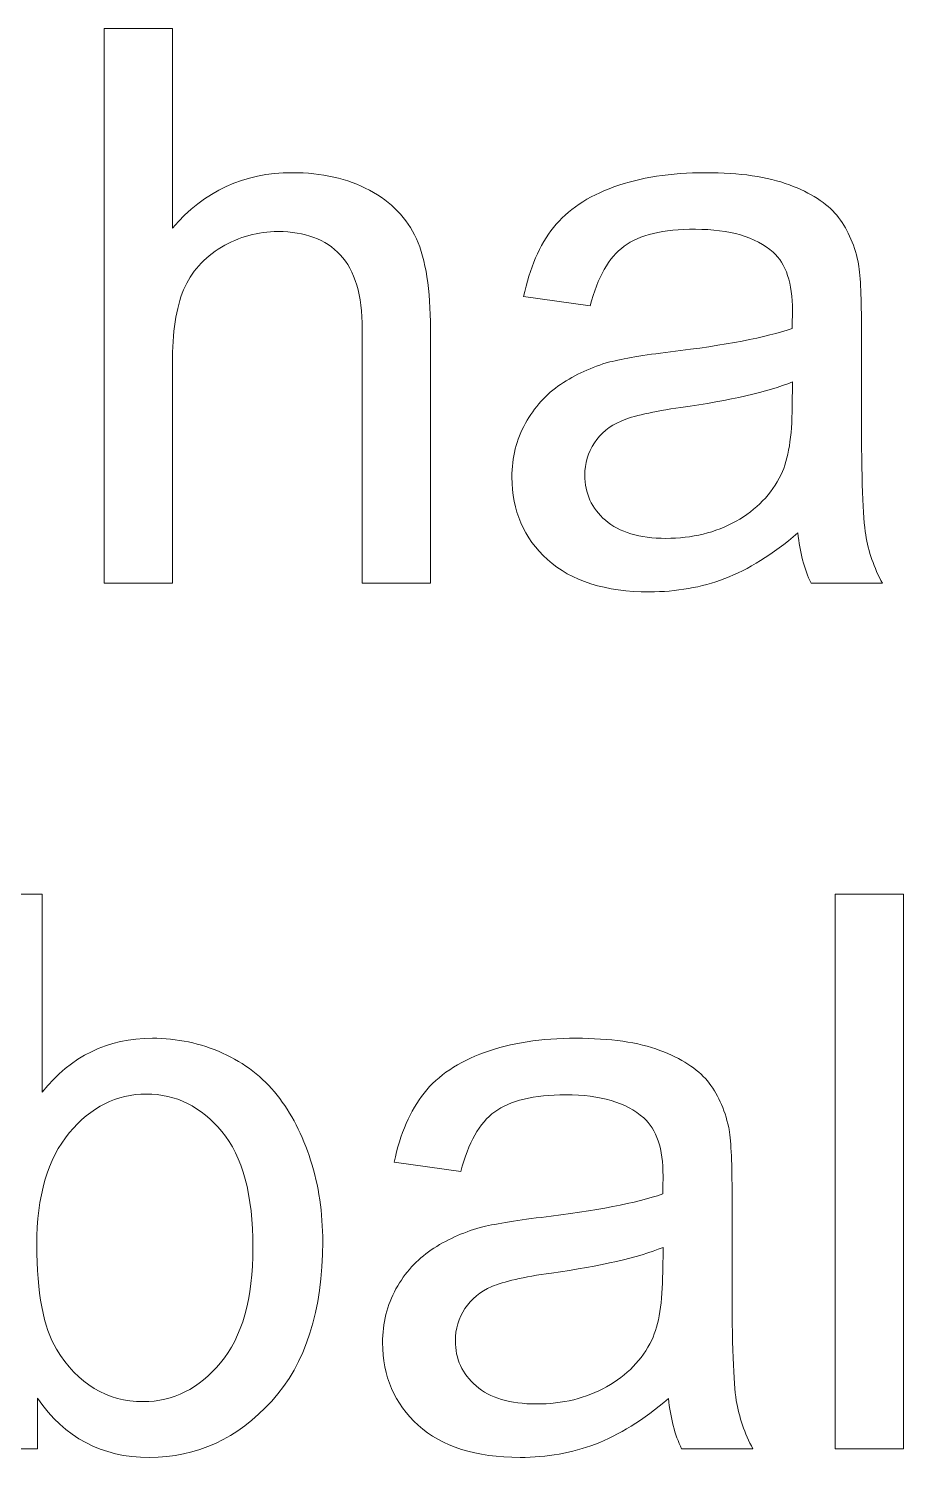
# Model space of a CAD drawing. Header units: centimetres. Extents: x -38.9 to 38.9, y -39.6 to 39.6.
# Drawn here: x 21.317 to 24.184, y 5.929 to 10.613 of the extents above; entities that cross this region are included whole.
import ezdxf

# ---------------------------------------------------------------- set-up
doc = ezdxf.new("R2010")
doc.units = ezdxf.units.CM
doc.header["$MEASUREMENT"] = 0
doc.layers.add('Layer 1', color=7, linetype='Continuous')

msp = doc.modelspace()

# ---------------------------------------------------------------- linework, layer by layer
at = {"layer": 'Layer 1', "color": 250, "lineweight": 9}
for points, knots in [([(21.56483, 8.79422), (21.56483, 8.79422), (21.56483, 10.61286), (21.56483, 10.61286), (21.56483, 10.61286), (21.56483, 10.61286), (21.56483, 10.61286), (21.56483, 10.61286), (21.56483, 10.61286), (21.56483, 10.61286), (21.56483, 10.61286), (21.56483, 10.61286), (21.56483, 10.61286), (21.56483, 10.61286), (21.78835, 10.61286), (21.78835, 10.61286), (21.78835, 10.61286), (21.78835, 10.61286), (21.78835, 10.61286), (21.78835, 10.61286), (21.78835, 10.61286), (21.78835, 10.61286), (21.78835, 10.61286), (21.78835, 10.61286), (21.78835, 10.61286), (21.78835, 10.61286), (21.78835, 9.95839), (21.78835, 9.95839), (21.78835, 9.95839), (21.78835, 9.95839), (21.78835, 9.95839), (21.78835, 9.95839), (21.78835, 9.95839), (21.78835, 9.95839), (21.78835, 9.95839), (21.78835, 9.95839), (21.78835, 9.95839), (21.89209, 10.07988), (22.02288, 10.14042), (22.18122, 10.14042), (22.18122, 10.14042), (22.18122, 10.14042), (22.18122, 10.14042), (22.18122, 10.14042), (22.18122, 10.14042), (22.18122, 10.14042), (22.18122, 10.14042), (22.18122, 10.14042), (22.18122, 10.14042), (22.27816, 10.14042), (22.36238, 10.12137), (22.43436, 10.08285), (22.43436, 10.08285), (22.43436, 10.08285), (22.43436, 10.08285), (22.43436, 10.08285), (22.43436, 10.08285), (22.43436, 10.08285), (22.43436, 10.08285), (22.43436, 10.08285), (22.43436, 10.08285), (22.50591, 10.04432), (22.55712, 9.99141), (22.58804, 9.92367), (22.58804, 9.92367), (22.58804, 9.92367), (22.58804, 9.92367), (22.58804, 9.92367), (22.58804, 9.92367), (22.58804, 9.92367), (22.58804, 9.92367), (22.58804, 9.92367), (22.58804, 9.92367), (22.61893, 9.85594), (22.63418, 9.7573), (22.63418, 9.62861), (22.63418, 9.62861), (22.63418, 9.62861), (22.63418, 9.62861), (22.63418, 9.62861), (22.63418, 9.62861), (22.63418, 9.62861), (22.63418, 9.62861), (22.63418, 9.62861), (22.63418, 9.62861), (22.63418, 9.62861), (22.63418, 8.79422), (22.63418, 8.79422), (22.63418, 8.79422), (22.63418, 8.79422), (22.63418, 8.79422), (22.63418, 8.79422), (22.63418, 8.79422), (22.63418, 8.79422), (22.63418, 8.79422), (22.63418, 8.79422), (22.63417, 8.79422), (22.63417, 8.79422), (22.41067, 8.79422), (22.41067, 8.79422), (22.41067, 8.79422), (22.41067, 8.79422), (22.41067, 8.79422), (22.41067, 8.79422), (22.41067, 8.79422), (22.41067, 8.79422), (22.41067, 8.79422), (22.41067, 8.79422), (22.41067, 8.79422), (22.41067, 8.79422), (22.41067, 9.62776), (22.41067, 9.62776), (22.41067, 9.62776), (22.41067, 9.62776), (22.41067, 9.62776), (22.41067, 9.62776), (22.41067, 9.62776), (22.41067, 9.62776), (22.41067, 9.62776), (22.41067, 9.62776), (22.41066, 9.62776), (22.41066, 9.7391), (22.38652, 9.82038), (22.33869, 9.87118), (22.33869, 9.87118), (22.33869, 9.87118), (22.33869, 9.87118), (22.33869, 9.87118), (22.33869, 9.87118), (22.33869, 9.87118), (22.33869, 9.87118), (22.33868, 9.87118), (22.33868, 9.87118), (22.29042, 9.92198), (22.22269, 9.94738), (22.13464, 9.94738), (22.13464, 9.94738), (22.13464, 9.94738), (22.13464, 9.94738), (22.13464, 9.94738), (22.13464, 9.94738), (22.13464, 9.94738), (22.13464, 9.94738), (22.13464, 9.94738), (22.13464, 9.94738), (22.06901, 9.94738), (22.00721, 9.93045), (21.94923, 9.89616), (21.94923, 9.89616), (21.94923, 9.89616), (21.94923, 9.89616), (21.94923, 9.89616), (21.94923, 9.89616), (21.94923, 9.89616), (21.94923, 9.89616), (21.94922, 9.89616), (21.94922, 9.89616), (21.89122, 9.86187), (21.85016, 9.8153), (21.82518, 9.75646), (21.82518, 9.75646), (21.82518, 9.75646), (21.82518, 9.75646), (21.82518, 9.75646), (21.82518, 9.75646), (21.82518, 9.75646), (21.82518, 9.75646), (21.82517, 9.75646), (21.82517, 9.75646), (21.80062, 9.69804), (21.78835, 9.61718), (21.78835, 9.51389), (21.78835, 9.51389), (21.78835, 9.51389), (21.78835, 9.51389), (21.78835, 9.51389), (21.78835, 9.51389), (21.78835, 9.51389), (21.78835, 9.51389), (21.78835, 9.51389), (21.78835, 9.51389), (21.78835, 9.51389), (21.78835, 8.79422), (21.78835, 8.79422), (21.78835, 8.79422), (21.78835, 8.79422), (21.78835, 8.79422), (21.78835, 8.79422), (21.78835, 8.79422), (21.78835, 8.79422), (21.78835, 8.79422), (21.78835, 8.79422), (21.78834, 8.79422), (21.78834, 8.79422), (21.56483, 8.79422), (21.56483, 8.79422)], [0, 0, 0, 0, 0.0153846, 0.0153846, 0.0153846, 0.0307692, 0.0307692, 0.0307692, 0.0461538, 0.0461538, 0.0461538, 0.0615385, 0.0615385, 0.0615385, 0.0769231, 0.0769231, 0.0769231, 0.0923077, 0.0923077, 0.0923077, 0.1076923, 0.1076923, 0.1076923, 0.1230769, 0.1230769, 0.1230769, 0.1384615, 0.1384615, 0.1384615, 0.1538462, 0.1538462, 0.1538462, 0.1692308, 0.1692308, 0.1692308, 0.1846154, 0.1846154, 0.1846154, 0.2, 0.2, 0.2, 0.2153846, 0.2153846, 0.2153846, 0.2307692, 0.2307692, 0.2307692, 0.2461538, 0.2461538, 0.2461538, 0.2615385, 0.2615385, 0.2615385, 0.2769231, 0.2769231, 0.2769231, 0.2923077, 0.2923077, 0.2923077, 0.3076923, 0.3076923, 0.3076923, 0.3230769, 0.3230769, 0.3230769, 0.3384615, 0.3384615, 0.3384615, 0.3538462, 0.3538462, 0.3538462, 0.3692308, 0.3692308, 0.3692308, 0.3846154, 0.3846154, 0.3846154, 0.4, 0.4, 0.4, 0.4153846, 0.4153846, 0.4153846, 0.4307692, 0.4307692, 0.4307692, 0.4461538, 0.4461538, 0.4461538, 0.4615385, 0.4615385, 0.4615385, 0.4769231, 0.4769231, 0.4769231, 0.4923077, 0.4923077, 0.4923077, 0.5076923, 0.5076923, 0.5076923, 0.5230769, 0.5230769, 0.5230769, 0.5384615, 0.5384615, 0.5384615, 0.5538462, 0.5538462, 0.5538462, 0.5692308, 0.5692308, 0.5692308, 0.5846154, 0.5846154, 0.5846154, 0.6, 0.6, 0.6, 0.6153846, 0.6153846, 0.6153846, 0.6307692, 0.6307692, 0.6307692, 0.6461538, 0.6461538, 0.6461538, 0.6615385, 0.6615385, 0.6615385, 0.6769231, 0.6769231, 0.6769231, 0.6923077, 0.6923077, 0.6923077, 0.7076923, 0.7076923, 0.7076923, 0.7230769, 0.7230769, 0.7230769, 0.7384615, 0.7384615, 0.7384615, 0.7538462, 0.7538462, 0.7538462, 0.7692308, 0.7692308, 0.7692308, 0.7846154, 0.7846154, 0.7846154, 0.8, 0.8, 0.8, 0.8153846, 0.8153846, 0.8153846, 0.8307692, 0.8307692, 0.8307692, 0.8461538, 0.8461538, 0.8461538, 0.8615385, 0.8615385, 0.8615385, 0.8769231, 0.8769231, 0.8769231, 0.8923077, 0.8923077, 0.8923077, 0.9076923, 0.9076923, 0.9076923, 0.9230769, 0.9230769, 0.9230769, 0.9384615, 0.9384615, 0.9384615, 0.9538462, 0.9538462, 0.9538462, 0.9692308, 0.9692308, 0.9692308, 0.9846154, 0.9846154, 0.9846154, 1, 1, 1, 1]), ([(23.83856, 8.95932), (23.75559, 8.88862), (23.67558, 8.83909), (23.59895, 8.80988), (23.59895, 8.80988), (23.59895, 8.80988), (23.59895, 8.80988), (23.59895, 8.80988), (23.59895, 8.80988), (23.59895, 8.80988), (23.59895, 8.80988), (23.59894, 8.80988), (23.59894, 8.80988), (23.52232, 8.78067), (23.4402, 8.76628), (23.35215, 8.76628), (23.35215, 8.76628), (23.35215, 8.76628), (23.35215, 8.76628), (23.35215, 8.76628), (23.35215, 8.76628), (23.35215, 8.76628), (23.35215, 8.76628), (23.35214, 8.76628), (23.35214, 8.76628), (23.20735, 8.76628), (23.09603, 8.80142), (23.01813, 8.87211), (23.01813, 8.87211), (23.01813, 8.87211), (23.01813, 8.87211), (23.01813, 8.87211), (23.01813, 8.87211), (23.01813, 8.87211), (23.01813, 8.87211), (23.01812, 8.87211), (23.01812, 8.87211), (22.94023, 8.94239), (22.90129, 9.03256), (22.90129, 9.1422), (22.90129, 9.1422), (22.90129, 9.1422), (22.90129, 9.1422), (22.90129, 9.1422), (22.90129, 9.1422), (22.90129, 9.1422), (22.90129, 9.1422), (22.90129, 9.1422), (22.90129, 9.1422), (22.90129, 9.20655), (22.91611, 9.26539), (22.94532, 9.31873), (22.94532, 9.31873), (22.94532, 9.31873), (22.94532, 9.31873), (22.94532, 9.31873), (22.94532, 9.31873), (22.94532, 9.31873), (22.94532, 9.31873), (22.94532, 9.31873), (22.94532, 9.31873), (22.97495, 9.37207), (23.01347, 9.4144), (23.06089, 9.44658), (23.06089, 9.44658), (23.06089, 9.44658), (23.06089, 9.44658), (23.06089, 9.44658), (23.06089, 9.44658), (23.06089, 9.44658), (23.06089, 9.44658), (23.06089, 9.44658), (23.06089, 9.44658), (23.10872, 9.47875), (23.16207, 9.5033), (23.22175, 9.51981), (23.22175, 9.51981), (23.22175, 9.51981), (23.22175, 9.51981), (23.22175, 9.51981), (23.22175, 9.51981), (23.22175, 9.51981), (23.22175, 9.51981), (23.22175, 9.51981), (23.22175, 9.51981), (23.26578, 9.53124), (23.33225, 9.54225), (23.42073, 9.55326), (23.42073, 9.55326), (23.42073, 9.55326), (23.42073, 9.55326), (23.42073, 9.55326), (23.42073, 9.55326), (23.42073, 9.55326), (23.42073, 9.55326), (23.42073, 9.55326), (23.42073, 9.55326), (23.60108, 9.57442), (23.73443, 9.60025), (23.81951, 9.62988), (23.81951, 9.62988), (23.81951, 9.62988), (23.81951, 9.62988), (23.81951, 9.62988), (23.81951, 9.62988), (23.81951, 9.62988), (23.81951, 9.62988), (23.81951, 9.62988), (23.81951, 9.62988), (23.82036, 9.66036), (23.82078, 9.67983), (23.82078, 9.68788), (23.82078, 9.68788), (23.82078, 9.68788), (23.82078, 9.68788), (23.82078, 9.68788), (23.82078, 9.68788), (23.82078, 9.68788), (23.82078, 9.68788), (23.82078, 9.68788), (23.82077, 9.68788), (23.82077, 9.77847), (23.79961, 9.84239), (23.75728, 9.87965), (23.75728, 9.87965), (23.75728, 9.87965), (23.75728, 9.87965), (23.75728, 9.87965), (23.75728, 9.87965), (23.75728, 9.87965), (23.75728, 9.87965), (23.75727, 9.87965), (23.75727, 9.87965), (23.70012, 9.93002), (23.61505, 9.955), (23.50243, 9.955), (23.50243, 9.955), (23.50243, 9.955), (23.50243, 9.955), (23.50243, 9.955), (23.50243, 9.955), (23.50243, 9.955), (23.50243, 9.955), (23.50242, 9.955), (23.50242, 9.955), (23.39701, 9.955), (23.31913, 9.93637), (23.26917, 9.89954), (23.26917, 9.89954), (23.26917, 9.89954), (23.26917, 9.89954), (23.26917, 9.89954), (23.26917, 9.89954), (23.26917, 9.89954), (23.26917, 9.89954), (23.26916, 9.89954), (23.26916, 9.89954), (23.21879, 9.86271), (23.18197, 9.79752), (23.15784, 9.70354), (23.15784, 9.70354), (23.15784, 9.70354), (23.15784, 9.70354), (23.15784, 9.70354), (23.15784, 9.70354), (23.15784, 9.70354), (23.15784, 9.70354), (23.15784, 9.70354), (23.15783, 9.70354), (23.15783, 9.70354), (22.93939, 9.73402), (22.93939, 9.73402), (22.93939, 9.73402), (22.93939, 9.73402), (22.93939, 9.73402), (22.93939, 9.73402), (22.93939, 9.73402), (22.93939, 9.73402), (22.93939, 9.73402), (22.93939, 9.73402), (22.93939, 9.73402), (22.9593, 9.82758), (22.99188, 9.90335), (23.0376, 9.96093), (23.0376, 9.96093), (23.0376, 9.96093), (23.0376, 9.96093), (23.0376, 9.96093), (23.0376, 9.96093), (23.0376, 9.96093), (23.0376, 9.96093), (23.0376, 9.96093), (23.0376, 9.96093), (23.08332, 10.0185), (23.14937, 10.06253), (23.23572, 10.09385), (23.23572, 10.09385), (23.23572, 10.09385), (23.23572, 10.09385), (23.23572, 10.09385), (23.23572, 10.09385), (23.23572, 10.09385), (23.23572, 10.09385), (23.23572, 10.09385), (23.23572, 10.09385), (23.32167, 10.12476), (23.422, 10.14042), (23.53545, 10.14042), (23.53545, 10.14042), (23.53545, 10.14042), (23.53545, 10.14042), (23.53545, 10.14042), (23.53545, 10.14042), (23.53545, 10.14042), (23.53545, 10.14042), (23.53545, 10.14042), (23.53545, 10.14042), (23.64806, 10.14042), (23.73992, 10.1273), (23.81063, 10.10063), (23.81063, 10.10063), (23.81063, 10.10063), (23.81063, 10.10063), (23.81063, 10.10063), (23.81063, 10.10063), (23.81063, 10.10063), (23.81063, 10.10063), (23.81063, 10.10063), (23.81063, 10.10063), (23.88089, 10.07396), (23.93296, 10.04094), (23.96598, 10.00072), (23.96598, 10.00072), (23.96598, 10.00072), (23.96598, 10.00072), (23.96598, 10.00072), (23.96598, 10.00072), (23.96598, 10.00072), (23.96598, 10.00072), (23.96598, 10.00072), (23.96598, 10.00072), (23.999, 9.9605), (24.02229, 9.9097), (24.03583, 9.84832), (24.03583, 9.84832), (24.03583, 9.84832), (24.03583, 9.84832), (24.03583, 9.84832), (24.03583, 9.84832), (24.03583, 9.84832), (24.03583, 9.84832), (24.03583, 9.84832), (24.03583, 9.84832), (24.04303, 9.81022), (24.04684, 9.74164), (24.04684, 9.643), (24.04684, 9.643), (24.04684, 9.643), (24.04684, 9.643), (24.04684, 9.643), (24.04684, 9.643), (24.04684, 9.643), (24.04684, 9.643), (24.04684, 9.643), (24.04684, 9.643), (24.04684, 9.643), (24.04684, 9.34667), (24.04684, 9.34667), (24.04684, 9.34667), (24.04684, 9.34667), (24.04684, 9.34667), (24.04684, 9.34667), (24.04684, 9.34667), (24.04684, 9.34667), (24.04684, 9.34667), (24.04684, 9.34667), (24.04684, 9.34667), (24.04684, 9.13966), (24.0515, 9.00885), (24.06081, 8.95339), (24.06081, 8.95339), (24.06081, 8.95339), (24.06081, 8.95339), (24.06081, 8.95339), (24.06081, 8.95339), (24.06081, 8.95339), (24.06081, 8.95339), (24.06081, 8.95339), (24.06081, 8.95339), (24.0697, 8.89794), (24.08833, 8.84502), (24.11543, 8.79422), (24.11543, 8.79422), (24.11543, 8.79422), (24.11543, 8.79422), (24.11543, 8.79422), (24.11543, 8.79422), (24.11543, 8.79422), (24.11543, 8.79422), (24.11543, 8.79422), (24.11542, 8.79422), (24.11542, 8.79422), (23.88175, 8.79422), (23.88175, 8.79422), (23.88175, 8.79422), (23.88175, 8.79422), (23.88175, 8.79422), (23.88175, 8.79422), (23.88175, 8.79422), (23.88175, 8.79422), (23.88175, 8.79422), (23.88174, 8.79422), (23.88174, 8.79422), (23.85929, 8.84121), (23.84491, 8.89624), (23.83856, 8.95932)], [0, 0, 0, 0, 0.0095238, 0.0095238, 0.0095238, 0.0190476, 0.0190476, 0.0190476, 0.0285714, 0.0285714, 0.0285714, 0.0380952, 0.0380952, 0.0380952, 0.047619, 0.047619, 0.047619, 0.0571429, 0.0571429, 0.0571429, 0.0666667, 0.0666667, 0.0666667, 0.0761905, 0.0761905, 0.0761905, 0.0857143, 0.0857143, 0.0857143, 0.0952381, 0.0952381, 0.0952381, 0.1047619, 0.1047619, 0.1047619, 0.1142857, 0.1142857, 0.1142857, 0.1238095, 0.1238095, 0.1238095, 0.1333333, 0.1333333, 0.1333333, 0.1428571, 0.1428571, 0.1428571, 0.152381, 0.152381, 0.152381, 0.1619048, 0.1619048, 0.1619048, 0.1714286, 0.1714286, 0.1714286, 0.1809524, 0.1809524, 0.1809524, 0.1904762, 0.1904762, 0.1904762, 0.2, 0.2, 0.2, 0.2095238, 0.2095238, 0.2095238, 0.2190476, 0.2190476, 0.2190476, 0.2285714, 0.2285714, 0.2285714, 0.2380952, 0.2380952, 0.2380952, 0.247619, 0.247619, 0.247619, 0.2571429, 0.2571429, 0.2571429, 0.2666667, 0.2666667, 0.2666667, 0.2761905, 0.2761905, 0.2761905, 0.2857143, 0.2857143, 0.2857143, 0.2952381, 0.2952381, 0.2952381, 0.3047619, 0.3047619, 0.3047619, 0.3142857, 0.3142857, 0.3142857, 0.3238095, 0.3238095, 0.3238095, 0.3333333, 0.3333333, 0.3333333, 0.3428571, 0.3428571, 0.3428571, 0.352381, 0.352381, 0.352381, 0.3619048, 0.3619048, 0.3619048, 0.3714286, 0.3714286, 0.3714286, 0.3809524, 0.3809524, 0.3809524, 0.3904762, 0.3904762, 0.3904762, 0.4, 0.4, 0.4, 0.4095238, 0.4095238, 0.4095238, 0.4190476, 0.4190476, 0.4190476, 0.4285714, 0.4285714, 0.4285714, 0.4380952, 0.4380952, 0.4380952, 0.447619, 0.447619, 0.447619, 0.4571429, 0.4571429, 0.4571429, 0.4666667, 0.4666667, 0.4666667, 0.4761905, 0.4761905, 0.4761905, 0.4857143, 0.4857143, 0.4857143, 0.4952381, 0.4952381, 0.4952381, 0.5047619, 0.5047619, 0.5047619, 0.5142857, 0.5142857, 0.5142857, 0.5238095, 0.5238095, 0.5238095, 0.5333333, 0.5333333, 0.5333333, 0.5428571, 0.5428571, 0.5428571, 0.552381, 0.552381, 0.552381, 0.5619048, 0.5619048, 0.5619048, 0.5714286, 0.5714286, 0.5714286, 0.5809524, 0.5809524, 0.5809524, 0.5904762, 0.5904762, 0.5904762, 0.6, 0.6, 0.6, 0.6095238, 0.6095238, 0.6095238, 0.6190476, 0.6190476, 0.6190476, 0.6285714, 0.6285714, 0.6285714, 0.6380952, 0.6380952, 0.6380952, 0.647619, 0.647619, 0.647619, 0.6571429, 0.6571429, 0.6571429, 0.6666667, 0.6666667, 0.6666667, 0.6761905, 0.6761905, 0.6761905, 0.6857143, 0.6857143, 0.6857143, 0.6952381, 0.6952381, 0.6952381, 0.7047619, 0.7047619, 0.7047619, 0.7142857, 0.7142857, 0.7142857, 0.7238095, 0.7238095, 0.7238095, 0.7333333, 0.7333333, 0.7333333, 0.7428571, 0.7428571, 0.7428571, 0.752381, 0.752381, 0.752381, 0.7619048, 0.7619048, 0.7619048, 0.7714286, 0.7714286, 0.7714286, 0.7809524, 0.7809524, 0.7809524, 0.7904762, 0.7904762, 0.7904762, 0.8, 0.8, 0.8, 0.8095238, 0.8095238, 0.8095238, 0.8190476, 0.8190476, 0.8190476, 0.8285714, 0.8285714, 0.8285714, 0.8380952, 0.8380952, 0.8380952, 0.847619, 0.847619, 0.847619, 0.8571429, 0.8571429, 0.8571429, 0.8666667, 0.8666667, 0.8666667, 0.8761905, 0.8761905, 0.8761905, 0.8857143, 0.8857143, 0.8857143, 0.8952381, 0.8952381, 0.8952381, 0.9047619, 0.9047619, 0.9047619, 0.9142857, 0.9142857, 0.9142857, 0.9238095, 0.9238095, 0.9238095, 0.9333333, 0.9333333, 0.9333333, 0.9428571, 0.9428571, 0.9428571, 0.952381, 0.952381, 0.952381, 0.9619048, 0.9619048, 0.9619048, 0.9714286, 0.9714286, 0.9714286, 0.9809524, 0.9809524, 0.9809524, 0.9904762, 0.9904762, 0.9904762, 1, 1, 1, 1]), ([(23.82078, 9.45462), (23.73951, 9.4216), (23.61758, 9.39366), (23.45502, 9.3708), (23.45502, 9.3708), (23.45502, 9.3708), (23.45502, 9.3708), (23.45502, 9.3708), (23.45502, 9.3708), (23.45502, 9.3708), (23.45502, 9.3708), (23.45501, 9.3708), (23.45501, 9.3708), (23.36272, 9.35768), (23.29754, 9.34286), (23.25943, 9.32635), (23.25943, 9.32635), (23.25943, 9.32635), (23.25943, 9.32635), (23.25943, 9.32635), (23.25943, 9.32635), (23.25943, 9.32635), (23.25943, 9.32635), (23.25942, 9.32635), (23.25942, 9.32635), (23.22132, 9.30984), (23.19212, 9.28571), (23.17138, 9.25438), (23.17138, 9.25438), (23.17138, 9.25438), (23.17138, 9.25438), (23.17138, 9.25438), (23.17138, 9.25438), (23.17138, 9.25438), (23.17138, 9.25438), (23.17137, 9.25438), (23.17137, 9.25438), (23.15062, 9.22263), (23.14005, 9.1875), (23.14005, 9.14855), (23.14005, 9.14855), (23.14005, 9.14855), (23.14005, 9.14855), (23.14005, 9.14855), (23.14005, 9.14855), (23.14005, 9.14855), (23.14005, 9.14855), (23.14005, 9.14855), (23.14005, 9.14855), (23.14005, 9.08971), (23.16249, 9.04018), (23.20778, 9.00081), (23.20778, 9.00081), (23.20778, 9.00081), (23.20778, 9.00081), (23.20778, 9.00081), (23.20778, 9.00081), (23.20778, 9.00081), (23.20778, 9.00081), (23.20778, 9.00081), (23.20778, 9.00081), (23.25309, 8.96144), (23.31913, 8.94154), (23.40591, 8.94154), (23.40591, 8.94154), (23.40591, 8.94154), (23.40591, 8.94154), (23.40591, 8.94154), (23.40591, 8.94154), (23.40591, 8.94154), (23.40591, 8.94154), (23.40591, 8.94154), (23.40591, 8.94154), (23.49186, 8.94154), (23.56847, 8.96017), (23.63578, 8.99784), (23.63578, 8.99784), (23.63578, 8.99784), (23.63578, 8.99784), (23.63578, 8.99784), (23.63578, 8.99784), (23.63578, 8.99784), (23.63578, 8.99784), (23.63578, 8.99784), (23.63578, 8.99784), (23.70267, 9.0351), (23.7522, 9.08632), (23.78353, 9.15109), (23.78353, 9.15109), (23.78353, 9.15109), (23.78353, 9.15109), (23.78353, 9.15109), (23.78353, 9.15109), (23.78353, 9.15109), (23.78353, 9.15109), (23.78353, 9.15109), (23.78353, 9.15109), (23.80766, 9.20147), (23.81951, 9.27555), (23.81951, 9.37334), (23.81951, 9.37334), (23.81951, 9.37334), (23.81951, 9.37334), (23.81951, 9.37334), (23.81951, 9.37334), (23.81951, 9.37334), (23.81951, 9.37334), (23.81951, 9.37334), (23.81951, 9.37334), (23.81951, 9.37334), (23.82078, 9.45462), (23.82078, 9.45462)], [0, 0, 0, 0, 0.027027, 0.027027, 0.027027, 0.0540541, 0.0540541, 0.0540541, 0.0810811, 0.0810811, 0.0810811, 0.1081081, 0.1081081, 0.1081081, 0.1351351, 0.1351351, 0.1351351, 0.1621622, 0.1621622, 0.1621622, 0.1891892, 0.1891892, 0.1891892, 0.2162162, 0.2162162, 0.2162162, 0.2432432, 0.2432432, 0.2432432, 0.2702703, 0.2702703, 0.2702703, 0.2972973, 0.2972973, 0.2972973, 0.3243243, 0.3243243, 0.3243243, 0.3513514, 0.3513514, 0.3513514, 0.3783784, 0.3783784, 0.3783784, 0.4054054, 0.4054054, 0.4054054, 0.4324324, 0.4324324, 0.4324324, 0.4594595, 0.4594595, 0.4594595, 0.4864865, 0.4864865, 0.4864865, 0.5135135, 0.5135135, 0.5135135, 0.5405405, 0.5405405, 0.5405405, 0.5675676, 0.5675676, 0.5675676, 0.5945946, 0.5945946, 0.5945946, 0.6216216, 0.6216216, 0.6216216, 0.6486486, 0.6486486, 0.6486486, 0.6756757, 0.6756757, 0.6756757, 0.7027027, 0.7027027, 0.7027027, 0.7297297, 0.7297297, 0.7297297, 0.7567568, 0.7567568, 0.7567568, 0.7837838, 0.7837838, 0.7837838, 0.8108108, 0.8108108, 0.8108108, 0.8378378, 0.8378378, 0.8378378, 0.8648649, 0.8648649, 0.8648649, 0.8918919, 0.8918919, 0.8918919, 0.9189189, 0.9189189, 0.9189189, 0.9459459, 0.9459459, 0.9459459, 0.972973, 0.972973, 0.972973, 1, 1, 1, 1]), ([(21.34639, 5.95661), (21.34639, 5.95661), (21.13811, 5.95661), (21.13811, 5.95661), (21.13811, 5.95661), (21.13811, 5.95661), (21.13811, 5.95661), (21.13811, 5.95661), (21.13811, 5.95661), (21.13811, 5.95661), (21.13811, 5.95661), (21.13811, 5.95661), (21.13811, 5.95661), (21.13811, 5.95661), (21.13811, 7.77525), (21.13811, 7.77525), (21.13811, 7.77525), (21.13811, 7.77525), (21.13811, 7.77525), (21.13811, 7.77525), (21.13811, 7.77525), (21.13811, 7.77525), (21.13811, 7.77525), (21.13811, 7.77525), (21.13811, 7.77525), (21.13811, 7.77525), (21.36163, 7.77525), (21.36163, 7.77525), (21.36163, 7.77525), (21.36163, 7.77525), (21.36163, 7.77525), (21.36163, 7.77525), (21.36163, 7.77525), (21.36163, 7.77525), (21.36163, 7.77525), (21.36163, 7.77525), (21.36163, 7.77525), (21.36163, 7.77525), (21.36163, 7.12628), (21.36163, 7.12628), (21.36163, 7.12628), (21.36163, 7.12628), (21.36163, 7.12628), (21.36163, 7.12628), (21.36163, 7.12628), (21.36163, 7.12628), (21.36163, 7.12628), (21.36163, 7.12628), (21.36163, 7.12628), (21.45603, 7.24397), (21.57625, 7.30281), (21.72274, 7.30281), (21.72274, 7.30281), (21.72274, 7.30281), (21.72274, 7.30281), (21.72274, 7.30281), (21.72274, 7.30281), (21.72274, 7.30281), (21.72274, 7.30281), (21.72274, 7.30281), (21.72274, 7.30281), (21.80359, 7.30281), (21.88064, 7.28672), (21.95303, 7.25413), (21.95303, 7.25413), (21.95303, 7.25413), (21.95303, 7.25413), (21.95303, 7.25413), (21.95303, 7.25413), (21.95303, 7.25413), (21.95303, 7.25413), (21.95303, 7.25413), (21.95303, 7.25413), (22.02543, 7.22152), (22.08468, 7.17539), (22.13167, 7.11653), (22.13167, 7.11653), (22.13167, 7.11653), (22.13167, 7.11653), (22.13167, 7.11653), (22.13167, 7.11653), (22.13167, 7.11653), (22.13167, 7.11653), (22.13167, 7.11653), (22.13167, 7.11653), (22.17824, 7.05727), (22.21508, 6.98616), (22.24132, 6.90276), (22.24132, 6.90276), (22.24132, 6.90276), (22.24132, 6.90276), (22.24132, 6.90276), (22.24132, 6.90276), (22.24132, 6.90276), (22.24132, 6.90276), (22.24132, 6.90276), (22.24132, 6.90276), (22.26799, 6.81979), (22.28111, 6.73046), (22.28111, 6.63564), (22.28111, 6.63564), (22.28111, 6.63564), (22.28111, 6.63564), (22.28111, 6.63564), (22.28111, 6.63564), (22.28111, 6.63564), (22.28111, 6.63564), (22.28111, 6.63564), (22.2811, 6.63564), (22.2811, 6.41042), (22.22524, 6.23601), (22.11389, 6.11324), (22.11389, 6.11324), (22.11389, 6.11324), (22.11389, 6.11324), (22.11389, 6.11324), (22.11389, 6.11324), (22.11389, 6.11324), (22.11389, 6.11324), (22.11388, 6.11324), (22.11388, 6.11324), (22.00212, 5.99005), (21.86836, 5.92867), (21.71215, 5.92867), (21.71215, 5.92867), (21.71215, 5.92867), (21.71215, 5.92867), (21.71215, 5.92867), (21.71215, 5.92867), (21.71215, 5.92867), (21.71215, 5.92867), (21.71214, 5.92867), (21.71214, 5.92867), (21.55678, 5.92867), (21.43488, 5.99344), (21.34639, 6.12256), (21.34639, 6.12256), (21.34639, 6.12256), (21.34639, 6.12256), (21.34639, 6.12256), (21.34639, 6.12256), (21.34639, 6.12256), (21.34639, 6.12256), (21.34639, 6.12256), (21.34639, 6.12256), (21.34639, 6.12256), (21.34639, 5.95661), (21.34639, 5.95661)], [0, 0, 0, 0, 0.0204082, 0.0204082, 0.0204082, 0.0408163, 0.0408163, 0.0408163, 0.0612245, 0.0612245, 0.0612245, 0.0816327, 0.0816327, 0.0816327, 0.1020408, 0.1020408, 0.1020408, 0.122449, 0.122449, 0.122449, 0.1428571, 0.1428571, 0.1428571, 0.1632653, 0.1632653, 0.1632653, 0.1836735, 0.1836735, 0.1836735, 0.2040816, 0.2040816, 0.2040816, 0.2244898, 0.2244898, 0.2244898, 0.244898, 0.244898, 0.244898, 0.2653061, 0.2653061, 0.2653061, 0.2857143, 0.2857143, 0.2857143, 0.3061224, 0.3061224, 0.3061224, 0.3265306, 0.3265306, 0.3265306, 0.3469388, 0.3469388, 0.3469388, 0.3673469, 0.3673469, 0.3673469, 0.3877551, 0.3877551, 0.3877551, 0.4081633, 0.4081633, 0.4081633, 0.4285714, 0.4285714, 0.4285714, 0.4489796, 0.4489796, 0.4489796, 0.4693878, 0.4693878, 0.4693878, 0.4897959, 0.4897959, 0.4897959, 0.5102041, 0.5102041, 0.5102041, 0.5306122, 0.5306122, 0.5306122, 0.5510204, 0.5510204, 0.5510204, 0.5714286, 0.5714286, 0.5714286, 0.5918367, 0.5918367, 0.5918367, 0.6122449, 0.6122449, 0.6122449, 0.6326531, 0.6326531, 0.6326531, 0.6530612, 0.6530612, 0.6530612, 0.6734694, 0.6734694, 0.6734694, 0.6938776, 0.6938776, 0.6938776, 0.7142857, 0.7142857, 0.7142857, 0.7346939, 0.7346939, 0.7346939, 0.755102, 0.755102, 0.755102, 0.7755102, 0.7755102, 0.7755102, 0.7959184, 0.7959184, 0.7959184, 0.8163265, 0.8163265, 0.8163265, 0.8367347, 0.8367347, 0.8367347, 0.8571429, 0.8571429, 0.8571429, 0.877551, 0.877551, 0.877551, 0.8979592, 0.8979592, 0.8979592, 0.9183673, 0.9183673, 0.9183673, 0.9387755, 0.9387755, 0.9387755, 0.9591837, 0.9591837, 0.9591837, 0.9795918, 0.9795918, 0.9795918, 1, 1, 1, 1]), ([(23.9609, 5.95661), (23.9609, 5.95661), (23.9609, 7.77525), (23.9609, 7.77525), (23.9609, 7.77525), (23.9609, 7.77525), (23.9609, 7.77525), (23.9609, 7.77525), (23.9609, 7.77525), (23.9609, 7.77525), (23.9609, 7.77525), (23.9609, 7.77525), (23.9609, 7.77525), (23.9609, 7.77525), (24.18442, 7.77525), (24.18442, 7.77525), (24.18442, 7.77525), (24.18442, 7.77525), (24.18442, 7.77525), (24.18442, 7.77525), (24.18442, 7.77525), (24.18442, 7.77525), (24.18442, 7.77525), (24.18442, 7.77525), (24.18442, 7.77525), (24.18442, 7.77525), (24.18442, 5.95661), (24.18442, 5.95661), (24.18442, 5.95661), (24.18442, 5.95661), (24.18442, 5.95661), (24.18442, 5.95661), (24.18442, 5.95661), (24.18442, 5.95661), (24.18442, 5.95661), (24.18442, 5.95661), (24.18442, 5.95661), (24.18441, 5.95661), (23.9609, 5.95661), (23.9609, 5.95661)], [0, 0, 0, 0, 0.0769231, 0.0769231, 0.0769231, 0.1538462, 0.1538462, 0.1538462, 0.2307692, 0.2307692, 0.2307692, 0.3076923, 0.3076923, 0.3076923, 0.3846154, 0.3846154, 0.3846154, 0.4615385, 0.4615385, 0.4615385, 0.5384615, 0.5384615, 0.5384615, 0.6153846, 0.6153846, 0.6153846, 0.6923077, 0.6923077, 0.6923077, 0.7692308, 0.7692308, 0.7692308, 0.8461538, 0.8461538, 0.8461538, 0.9230769, 0.9230769, 0.9230769, 1, 1, 1, 1]), ([(23.41438, 6.12171), (23.33141, 6.05101), (23.25139, 6.00148), (23.17476, 5.97227), (23.17476, 5.97227), (23.17476, 5.97227), (23.17476, 5.97227), (23.17476, 5.97227), (23.17476, 5.97227), (23.17476, 5.97227), (23.17476, 5.97227), (23.17475, 5.97227), (23.17475, 5.97227), (23.09813, 5.94306), (23.01601, 5.92867), (22.92796, 5.92867), (22.92796, 5.92867), (22.92796, 5.92867), (22.92796, 5.92867), (22.92796, 5.92867), (22.92796, 5.92867), (22.92796, 5.92867), (22.92796, 5.92867), (22.92795, 5.92867), (22.92795, 5.92867), (22.78317, 5.92867), (22.67184, 5.96381), (22.59395, 6.0345), (22.59395, 6.0345), (22.59395, 6.0345), (22.59395, 6.0345), (22.59395, 6.0345), (22.59395, 6.0345), (22.59395, 6.0345), (22.59395, 6.0345), (22.59394, 6.0345), (22.59394, 6.0345), (22.51605, 6.10478), (22.47711, 6.19495), (22.47711, 6.30459), (22.47711, 6.30459), (22.47711, 6.30459), (22.47711, 6.30459), (22.47711, 6.30459), (22.47711, 6.30459), (22.47711, 6.30459), (22.47711, 6.30459), (22.47711, 6.30459), (22.47711, 6.30459), (22.47711, 6.36894), (22.49194, 6.42778), (22.52114, 6.48112), (22.52114, 6.48112), (22.52114, 6.48112), (22.52114, 6.48112), (22.52114, 6.48112), (22.52114, 6.48112), (22.52114, 6.48112), (22.52114, 6.48112), (22.52114, 6.48112), (22.52114, 6.48112), (22.55077, 6.53446), (22.58929, 6.57679), (22.63671, 6.60897), (22.63671, 6.60897), (22.63671, 6.60897), (22.63671, 6.60897), (22.63671, 6.60897), (22.63671, 6.60897), (22.63671, 6.60897), (22.63671, 6.60897), (22.63671, 6.60897), (22.63671, 6.60897), (22.68454, 6.64114), (22.73789, 6.66569), (22.79757, 6.6822), (22.79757, 6.6822), (22.79757, 6.6822), (22.79757, 6.6822), (22.79757, 6.6822), (22.79757, 6.6822), (22.79757, 6.6822), (22.79757, 6.6822), (22.79757, 6.6822), (22.79757, 6.6822), (22.8416, 6.69363), (22.90806, 6.70464), (22.99654, 6.71565), (22.99654, 6.71565), (22.99654, 6.71565), (22.99654, 6.71565), (22.99654, 6.71565), (22.99654, 6.71565), (22.99654, 6.71565), (22.99654, 6.71565), (22.99654, 6.71565), (22.99654, 6.71565), (23.17689, 6.73681), (23.31025, 6.76264), (23.39533, 6.79227), (23.39533, 6.79227), (23.39533, 6.79227), (23.39533, 6.79227), (23.39533, 6.79227), (23.39533, 6.79227), (23.39533, 6.79227), (23.39533, 6.79227), (23.39533, 6.79227), (23.39533, 6.79227), (23.39618, 6.82275), (23.3966, 6.84222), (23.3966, 6.85027), (23.3966, 6.85027), (23.3966, 6.85027), (23.3966, 6.85027), (23.3966, 6.85027), (23.3966, 6.85027), (23.3966, 6.85027), (23.3966, 6.85027), (23.3966, 6.85027), (23.39659, 6.85027), (23.39659, 6.94086), (23.37543, 7.00478), (23.3331, 7.04204), (23.3331, 7.04204), (23.3331, 7.04204), (23.3331, 7.04204), (23.3331, 7.04204), (23.3331, 7.04204), (23.3331, 7.04204), (23.3331, 7.04204), (23.33309, 7.04204), (23.33309, 7.04204), (23.27593, 7.09241), (23.19085, 7.11739), (23.07824, 7.11739), (23.07824, 7.11739), (23.07824, 7.11739), (23.07824, 7.11739), (23.07824, 7.11739), (23.07824, 7.11739), (23.07824, 7.11739), (23.07824, 7.11739), (23.07823, 7.11739), (23.07823, 7.11739), (22.97282, 7.11739), (22.89494, 7.09876), (22.845, 7.06193), (22.845, 7.06193), (22.845, 7.06193), (22.845, 7.06193), (22.845, 7.06193), (22.845, 7.06193), (22.845, 7.06193), (22.845, 7.06193), (22.84499, 7.06193), (22.84499, 7.06193), (22.7946, 7.0251), (22.75779, 6.95991), (22.73366, 6.86592), (22.73366, 6.86592), (22.73366, 6.86592), (22.73366, 6.86592), (22.73366, 6.86592), (22.73366, 6.86592), (22.73366, 6.86592), (22.73366, 6.86592), (22.73366, 6.86592), (22.73365, 6.86592), (22.73365, 6.86592), (22.51521, 6.89641), (22.51521, 6.89641), (22.51521, 6.89641), (22.51521, 6.89641), (22.51521, 6.89641), (22.51521, 6.89641), (22.51521, 6.89641), (22.51521, 6.89641), (22.51521, 6.89641), (22.51521, 6.89641), (22.51521, 6.89641), (22.53511, 6.98996), (22.56769, 7.06574), (22.61341, 7.12331), (22.61341, 7.12331), (22.61341, 7.12331), (22.61341, 7.12331), (22.61341, 7.12331), (22.61341, 7.12331), (22.61341, 7.12331), (22.61341, 7.12331), (22.61342, 7.12331), (22.61342, 7.12331), (22.65914, 7.18089), (22.72518, 7.22492), (22.81154, 7.25624), (22.81154, 7.25624), (22.81154, 7.25624), (22.81154, 7.25624), (22.81154, 7.25624), (22.81154, 7.25624), (22.81154, 7.25624), (22.81154, 7.25624), (22.81154, 7.25624), (22.81154, 7.25624), (22.89748, 7.28714), (22.99781, 7.30281), (23.11127, 7.30281), (23.11127, 7.30281), (23.11127, 7.30281), (23.11127, 7.30281), (23.11127, 7.30281), (23.11127, 7.30281), (23.11127, 7.30281), (23.11127, 7.30281), (23.11127, 7.30281), (23.11127, 7.30281), (23.22387, 7.30281), (23.31574, 7.28969), (23.38645, 7.26302), (23.38645, 7.26302), (23.38645, 7.26302), (23.38645, 7.26302), (23.38645, 7.26302), (23.38645, 7.26302), (23.38645, 7.26302), (23.38645, 7.26302), (23.38645, 7.26302), (23.38645, 7.26302), (23.45671, 7.23635), (23.50878, 7.20333), (23.5418, 7.1631), (23.5418, 7.1631), (23.5418, 7.1631), (23.5418, 7.1631), (23.5418, 7.1631), (23.5418, 7.1631), (23.5418, 7.1631), (23.5418, 7.1631), (23.5418, 7.1631), (23.5418, 7.1631), (23.57482, 7.12289), (23.59811, 7.07209), (23.61165, 7.0107), (23.61165, 7.0107), (23.61165, 7.0107), (23.61165, 7.0107), (23.61165, 7.0107), (23.61165, 7.0107), (23.61165, 7.0107), (23.61165, 7.0107), (23.61165, 7.0107), (23.61165, 7.0107), (23.61885, 6.97261), (23.62266, 6.90402), (23.62266, 6.80539), (23.62266, 6.80539), (23.62266, 6.80539), (23.62266, 6.80539), (23.62266, 6.80539), (23.62266, 6.80539), (23.62266, 6.80539), (23.62266, 6.80539), (23.62266, 6.80539), (23.62266, 6.80539), (23.62266, 6.80539), (23.62266, 6.50906), (23.62266, 6.50906), (23.62266, 6.50906), (23.62266, 6.50906), (23.62266, 6.50906), (23.62266, 6.50906), (23.62266, 6.50906), (23.62266, 6.50906), (23.62266, 6.50906), (23.62266, 6.50906), (23.62266, 6.50906), (23.62266, 6.30205), (23.62732, 6.17124), (23.63663, 6.11578), (23.63663, 6.11578), (23.63663, 6.11578), (23.63663, 6.11578), (23.63663, 6.11578), (23.63663, 6.11578), (23.63663, 6.11578), (23.63663, 6.11578), (23.63663, 6.11578), (23.63663, 6.11578), (23.64552, 6.06033), (23.66415, 6.00741), (23.69125, 5.95661), (23.69125, 5.95661), (23.69125, 5.95661), (23.69125, 5.95661), (23.69125, 5.95661), (23.69125, 5.95661), (23.69125, 5.95661), (23.69125, 5.95661), (23.69125, 5.95661), (23.69124, 5.95661), (23.69124, 5.95661), (23.45756, 5.95661), (23.45756, 5.95661), (23.45756, 5.95661), (23.45756, 5.95661), (23.45756, 5.95661), (23.45756, 5.95661), (23.45756, 5.95661), (23.45756, 5.95661), (23.45756, 5.95661), (23.45755, 5.95661), (23.45755, 5.95661), (23.43511, 6.0036), (23.42073, 6.05863), (23.41438, 6.12171)], [0, 0, 0, 0, 0.0095238, 0.0095238, 0.0095238, 0.0190476, 0.0190476, 0.0190476, 0.0285714, 0.0285714, 0.0285714, 0.0380952, 0.0380952, 0.0380952, 0.047619, 0.047619, 0.047619, 0.0571429, 0.0571429, 0.0571429, 0.0666667, 0.0666667, 0.0666667, 0.0761905, 0.0761905, 0.0761905, 0.0857143, 0.0857143, 0.0857143, 0.0952381, 0.0952381, 0.0952381, 0.1047619, 0.1047619, 0.1047619, 0.1142857, 0.1142857, 0.1142857, 0.1238095, 0.1238095, 0.1238095, 0.1333333, 0.1333333, 0.1333333, 0.1428571, 0.1428571, 0.1428571, 0.152381, 0.152381, 0.152381, 0.1619048, 0.1619048, 0.1619048, 0.1714286, 0.1714286, 0.1714286, 0.1809524, 0.1809524, 0.1809524, 0.1904762, 0.1904762, 0.1904762, 0.2, 0.2, 0.2, 0.2095238, 0.2095238, 0.2095238, 0.2190476, 0.2190476, 0.2190476, 0.2285714, 0.2285714, 0.2285714, 0.2380952, 0.2380952, 0.2380952, 0.247619, 0.247619, 0.247619, 0.2571429, 0.2571429, 0.2571429, 0.2666667, 0.2666667, 0.2666667, 0.2761905, 0.2761905, 0.2761905, 0.2857143, 0.2857143, 0.2857143, 0.2952381, 0.2952381, 0.2952381, 0.3047619, 0.3047619, 0.3047619, 0.3142857, 0.3142857, 0.3142857, 0.3238095, 0.3238095, 0.3238095, 0.3333333, 0.3333333, 0.3333333, 0.3428571, 0.3428571, 0.3428571, 0.352381, 0.352381, 0.352381, 0.3619048, 0.3619048, 0.3619048, 0.3714286, 0.3714286, 0.3714286, 0.3809524, 0.3809524, 0.3809524, 0.3904762, 0.3904762, 0.3904762, 0.4, 0.4, 0.4, 0.4095238, 0.4095238, 0.4095238, 0.4190476, 0.4190476, 0.4190476, 0.4285714, 0.4285714, 0.4285714, 0.4380952, 0.4380952, 0.4380952, 0.447619, 0.447619, 0.447619, 0.4571429, 0.4571429, 0.4571429, 0.4666667, 0.4666667, 0.4666667, 0.4761905, 0.4761905, 0.4761905, 0.4857143, 0.4857143, 0.4857143, 0.4952381, 0.4952381, 0.4952381, 0.5047619, 0.5047619, 0.5047619, 0.5142857, 0.5142857, 0.5142857, 0.5238095, 0.5238095, 0.5238095, 0.5333333, 0.5333333, 0.5333333, 0.5428571, 0.5428571, 0.5428571, 0.552381, 0.552381, 0.552381, 0.5619048, 0.5619048, 0.5619048, 0.5714286, 0.5714286, 0.5714286, 0.5809524, 0.5809524, 0.5809524, 0.5904762, 0.5904762, 0.5904762, 0.6, 0.6, 0.6, 0.6095238, 0.6095238, 0.6095238, 0.6190476, 0.6190476, 0.6190476, 0.6285714, 0.6285714, 0.6285714, 0.6380952, 0.6380952, 0.6380952, 0.647619, 0.647619, 0.647619, 0.6571429, 0.6571429, 0.6571429, 0.6666667, 0.6666667, 0.6666667, 0.6761905, 0.6761905, 0.6761905, 0.6857143, 0.6857143, 0.6857143, 0.6952381, 0.6952381, 0.6952381, 0.7047619, 0.7047619, 0.7047619, 0.7142857, 0.7142857, 0.7142857, 0.7238095, 0.7238095, 0.7238095, 0.7333333, 0.7333333, 0.7333333, 0.7428571, 0.7428571, 0.7428571, 0.752381, 0.752381, 0.752381, 0.7619048, 0.7619048, 0.7619048, 0.7714286, 0.7714286, 0.7714286, 0.7809524, 0.7809524, 0.7809524, 0.7904762, 0.7904762, 0.7904762, 0.8, 0.8, 0.8, 0.8095238, 0.8095238, 0.8095238, 0.8190476, 0.8190476, 0.8190476, 0.8285714, 0.8285714, 0.8285714, 0.8380952, 0.8380952, 0.8380952, 0.847619, 0.847619, 0.847619, 0.8571429, 0.8571429, 0.8571429, 0.8666667, 0.8666667, 0.8666667, 0.8761905, 0.8761905, 0.8761905, 0.8857143, 0.8857143, 0.8857143, 0.8952381, 0.8952381, 0.8952381, 0.9047619, 0.9047619, 0.9047619, 0.9142857, 0.9142857, 0.9142857, 0.9238095, 0.9238095, 0.9238095, 0.9333333, 0.9333333, 0.9333333, 0.9428571, 0.9428571, 0.9428571, 0.952381, 0.952381, 0.952381, 0.9619048, 0.9619048, 0.9619048, 0.9714286, 0.9714286, 0.9714286, 0.9809524, 0.9809524, 0.9809524, 0.9904762, 0.9904762, 0.9904762, 1, 1, 1, 1]), ([(21.34385, 6.62548), (21.34385, 6.468), (21.36544, 6.35412), (21.4082, 6.28385), (21.4082, 6.28385), (21.4082, 6.28385), (21.4082, 6.28385), (21.4082, 6.28385), (21.4082, 6.28385), (21.4082, 6.28385), (21.4082, 6.28385), (21.4082, 6.28385), (21.4082, 6.28385), (21.47848, 6.16912), (21.5733, 6.11155), (21.6931, 6.11155), (21.6931, 6.11155), (21.6931, 6.11155), (21.6931, 6.11155), (21.6931, 6.11155), (21.6931, 6.11155), (21.6931, 6.11155), (21.6931, 6.11155), (21.6931, 6.11155), (21.6931, 6.11155), (21.7909, 6.11155), (21.87514, 6.15388), (21.94583, 6.23855), (21.94583, 6.23855), (21.94583, 6.23855), (21.94583, 6.23855), (21.94583, 6.23855), (21.94583, 6.23855), (21.94583, 6.23855), (21.94583, 6.23855), (21.94583, 6.23855), (21.94583, 6.23855), (22.01695, 6.32322), (22.05251, 6.44937), (22.05251, 6.61701), (22.05251, 6.61701), (22.05251, 6.61701), (22.05251, 6.61701), (22.05251, 6.61701), (22.05251, 6.61701), (22.05251, 6.61701), (22.05251, 6.61701), (22.05251, 6.61701), (22.05251, 6.61701), (22.0525, 6.78888), (22.01863, 6.91546), (21.95048, 6.99716), (21.95048, 6.99716), (21.95048, 6.99716), (21.95048, 6.99716), (21.95048, 6.99716), (21.95048, 6.99716), (21.95048, 6.99716), (21.95048, 6.99716), (21.95048, 6.99716), (21.95048, 6.99716), (21.88232, 7.07887), (21.79978, 7.11993), (21.70326, 7.11993), (21.70326, 7.11993), (21.70326, 7.11993), (21.70326, 7.11993), (21.70326, 7.11993), (21.70326, 7.11993), (21.70326, 7.11993), (21.70326, 7.11993), (21.70325, 7.11993), (21.70325, 7.11993), (21.60547, 7.11993), (21.52123, 7.0776), (21.45053, 6.99293), (21.45053, 6.99293), (21.45053, 6.99293), (21.45053, 6.99293), (21.45053, 6.99293), (21.45053, 6.99293), (21.45053, 6.99293), (21.45053, 6.99293), (21.45052, 6.99293), (21.45052, 6.99293), (21.37941, 6.90826), (21.34385, 6.78592), (21.34385, 6.62548)], [0, 0, 0, 0, 0.0344828, 0.0344828, 0.0344828, 0.0689655, 0.0689655, 0.0689655, 0.1034483, 0.1034483, 0.1034483, 0.137931, 0.137931, 0.137931, 0.1724138, 0.1724138, 0.1724138, 0.2068966, 0.2068966, 0.2068966, 0.2413793, 0.2413793, 0.2413793, 0.2758621, 0.2758621, 0.2758621, 0.3103448, 0.3103448, 0.3103448, 0.3448276, 0.3448276, 0.3448276, 0.3793103, 0.3793103, 0.3793103, 0.4137931, 0.4137931, 0.4137931, 0.4482759, 0.4482759, 0.4482759, 0.4827586, 0.4827586, 0.4827586, 0.5172414, 0.5172414, 0.5172414, 0.5517241, 0.5517241, 0.5517241, 0.5862069, 0.5862069, 0.5862069, 0.6206897, 0.6206897, 0.6206897, 0.6551724, 0.6551724, 0.6551724, 0.6896552, 0.6896552, 0.6896552, 0.7241379, 0.7241379, 0.7241379, 0.7586207, 0.7586207, 0.7586207, 0.7931034, 0.7931034, 0.7931034, 0.8275862, 0.8275862, 0.8275862, 0.862069, 0.862069, 0.862069, 0.8965517, 0.8965517, 0.8965517, 0.9310345, 0.9310345, 0.9310345, 0.9655172, 0.9655172, 0.9655172, 1, 1, 1, 1]), ([(23.3966, 6.61701), (23.31533, 6.58399), (23.19339, 6.55605), (23.03083, 6.53319), (23.03083, 6.53319), (23.03083, 6.53319), (23.03083, 6.53319), (23.03083, 6.53319), (23.03083, 6.53319), (23.03083, 6.53319), (23.03083, 6.53319), (23.03082, 6.53319), (23.03082, 6.53319), (22.93853, 6.52007), (22.87334, 6.50525), (22.83524, 6.48874), (22.83524, 6.48874), (22.83524, 6.48874), (22.83524, 6.48874), (22.83524, 6.48874), (22.83524, 6.48874), (22.83524, 6.48874), (22.83524, 6.48874), (22.83524, 6.48874), (22.83524, 6.48874), (22.79714, 6.47223), (22.76794, 6.4481), (22.7472, 6.41677), (22.7472, 6.41677), (22.7472, 6.41677), (22.7472, 6.41677), (22.7472, 6.41677), (22.7472, 6.41677), (22.7472, 6.41677), (22.7472, 6.41677), (22.74719, 6.41677), (22.74719, 6.41677), (22.72644, 6.38502), (22.71587, 6.34989), (22.71587, 6.31094), (22.71587, 6.31094), (22.71587, 6.31094), (22.71587, 6.31094), (22.71587, 6.31094), (22.71587, 6.31094), (22.71587, 6.31094), (22.71587, 6.31094), (22.71587, 6.31094), (22.71587, 6.31094), (22.71587, 6.2521), (22.73832, 6.20257), (22.78361, 6.1632), (22.78361, 6.1632), (22.78361, 6.1632), (22.78361, 6.1632), (22.78361, 6.1632), (22.78361, 6.1632), (22.78361, 6.1632), (22.78361, 6.1632), (22.78361, 6.1632), (22.78361, 6.1632), (22.82891, 6.12383), (22.89494, 6.10393), (22.98173, 6.10393), (22.98173, 6.10393), (22.98173, 6.10393), (22.98173, 6.10393), (22.98173, 6.10393), (22.98173, 6.10393), (22.98173, 6.10393), (22.98173, 6.10393), (22.98173, 6.10393), (22.98173, 6.10393), (23.06767, 6.10393), (23.14428, 6.12256), (23.21159, 6.16023), (23.21159, 6.16023), (23.21159, 6.16023), (23.21159, 6.16023), (23.21159, 6.16023), (23.21159, 6.16023), (23.21159, 6.16023), (23.21159, 6.16023), (23.21159, 6.16023), (23.21159, 6.16023), (23.27848, 6.19749), (23.32802, 6.24871), (23.35935, 6.31348), (23.35935, 6.31348), (23.35935, 6.31348), (23.35935, 6.31348), (23.35935, 6.31348), (23.35935, 6.31348), (23.35935, 6.31348), (23.35935, 6.31348), (23.35935, 6.31348), (23.35935, 6.31348), (23.38348, 6.36386), (23.39533, 6.43794), (23.39533, 6.53573), (23.39533, 6.53573), (23.39533, 6.53573), (23.39533, 6.53573), (23.39533, 6.53573), (23.39533, 6.53573), (23.39533, 6.53573), (23.39533, 6.53573), (23.39533, 6.53573), (23.39533, 6.53573), (23.39533, 6.53573), (23.3966, 6.61701), (23.3966, 6.61701)], [0, 0, 0, 0, 0.027027, 0.027027, 0.027027, 0.0540541, 0.0540541, 0.0540541, 0.0810811, 0.0810811, 0.0810811, 0.1081081, 0.1081081, 0.1081081, 0.1351351, 0.1351351, 0.1351351, 0.1621622, 0.1621622, 0.1621622, 0.1891892, 0.1891892, 0.1891892, 0.2162162, 0.2162162, 0.2162162, 0.2432432, 0.2432432, 0.2432432, 0.2702703, 0.2702703, 0.2702703, 0.2972973, 0.2972973, 0.2972973, 0.3243243, 0.3243243, 0.3243243, 0.3513514, 0.3513514, 0.3513514, 0.3783784, 0.3783784, 0.3783784, 0.4054054, 0.4054054, 0.4054054, 0.4324324, 0.4324324, 0.4324324, 0.4594595, 0.4594595, 0.4594595, 0.4864865, 0.4864865, 0.4864865, 0.5135135, 0.5135135, 0.5135135, 0.5405405, 0.5405405, 0.5405405, 0.5675676, 0.5675676, 0.5675676, 0.5945946, 0.5945946, 0.5945946, 0.6216216, 0.6216216, 0.6216216, 0.6486486, 0.6486486, 0.6486486, 0.6756757, 0.6756757, 0.6756757, 0.7027027, 0.7027027, 0.7027027, 0.7297297, 0.7297297, 0.7297297, 0.7567568, 0.7567568, 0.7567568, 0.7837838, 0.7837838, 0.7837838, 0.8108108, 0.8108108, 0.8108108, 0.8378378, 0.8378378, 0.8378378, 0.8648649, 0.8648649, 0.8648649, 0.8918919, 0.8918919, 0.8918919, 0.9189189, 0.9189189, 0.9189189, 0.9459459, 0.9459459, 0.9459459, 0.972973, 0.972973, 0.972973, 1, 1, 1, 1])]:
    msp.add_open_spline(points, degree=3, knots=knots, dxfattribs=at)

doc.saveas('drawing.dxf')
